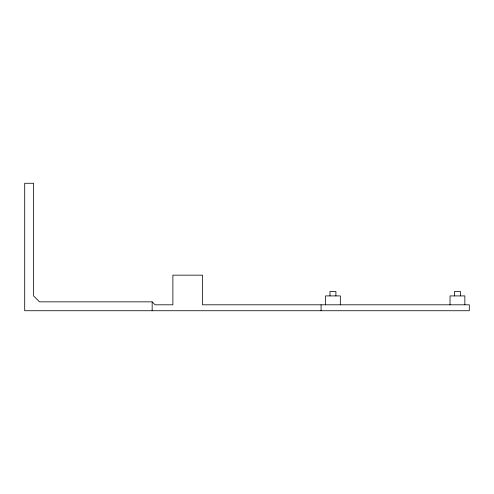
<?xml version="1.0" encoding="UTF-8"?>
<svg xmlns="http://www.w3.org/2000/svg" width="494" height="494" viewBox="0 0 494 494"><rect width="100%" height="100%" fill="white"/><g stroke="black" fill="none" stroke-linecap="round" stroke-linejoin="round"><path stroke-width="0.74" d="M152.158 301.84L39.52 301.84L33.592 295.912L33.592 183.268L24.7 183.268L24.7 310.732L469.3 310.732L469.3 304.804L202.521 304.804L202.521 275.158L172.881 275.158L172.881 304.804L155.128 304.804L152.158 301.84L152.158 310.732M464.854 304.804L464.854 295.912L450.034 295.912L450.034 304.804M460.408 295.912L460.408 291.466L454.48 291.466L454.48 295.912M340.317 304.804L340.354 295.912L325.54 295.912L325.571 304.804M335.908 295.912L335.908 291.466L329.98 291.466L329.98 295.912M321.088 304.804L321.088 310.732"/></g></svg>
